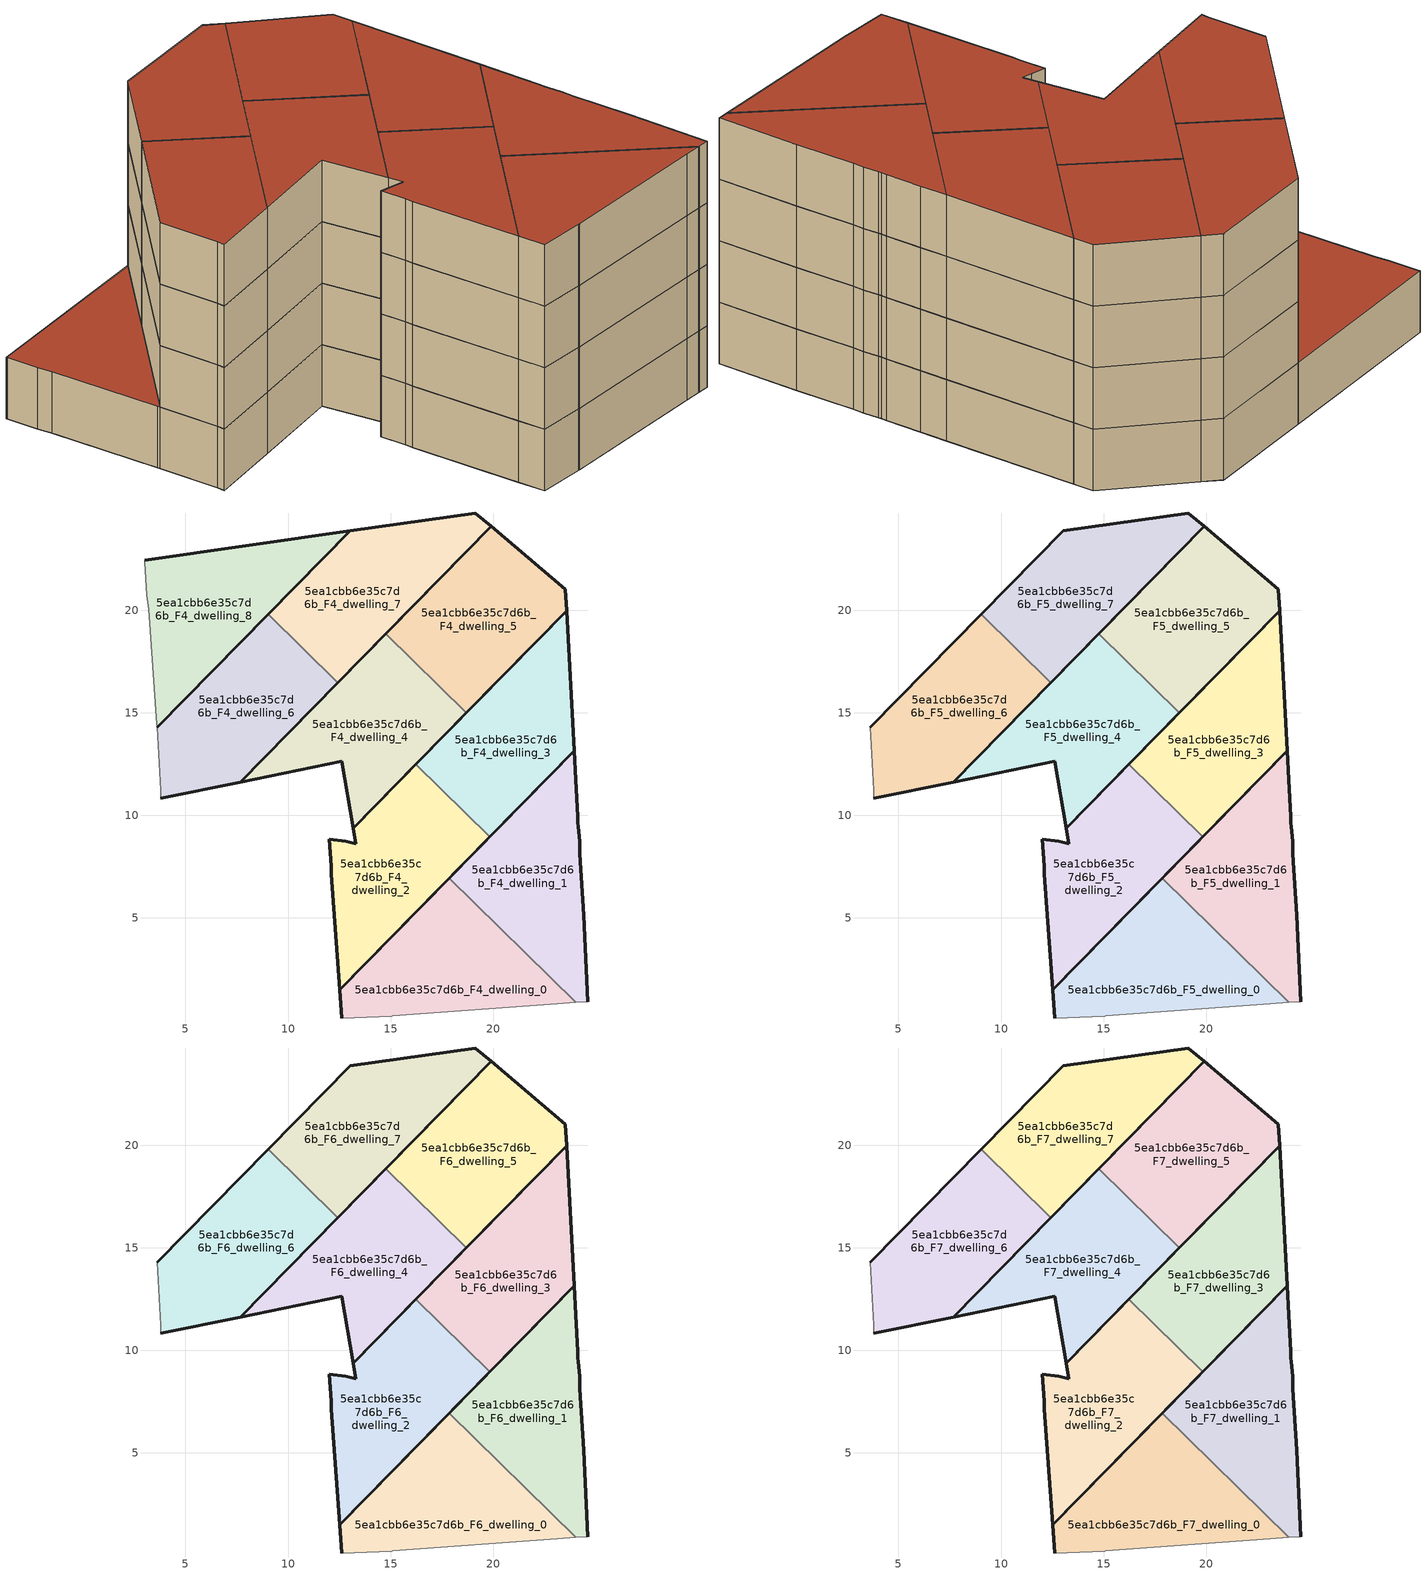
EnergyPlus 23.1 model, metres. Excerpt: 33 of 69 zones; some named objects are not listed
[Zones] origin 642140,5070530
5ea1cbb6e35c7d6b_F4_dwelling_0
 floor to 5ea1cbb6e35c7d6b_F3_dwelling_0 (EU_floor_Construction): 24.04,0.88 17.86,6.94 12.51,1.49 12.61,0.12 15.05,0.21 15.11,0.22 23.12,0.82 z12
 wall outside (EU_wall_Construction): 12.61,0.12 12.51,1.49 17.86,6.94 z12:15
 wall adiabatic (EU_wall_Construction): 24.04,0.88 23.12,0.82 15.11,0.22 15.05,0.21 12.61,0.12 z12:15
 wall to 5ea1cbb6e35c7d6b_F4_dwelling_1 (EU_wall_Construction): 17.86,6.94 24.04,0.88 z12:15
5ea1cbb6e35c7d6b_F4_dwelling_1
 floor to 5ea1cbb6e35c7d6b_F3_dwelling_1 (EU_floor_Construction): 24.62,0.92 24.42,5.12 24.22,8.12 24.22,8.72 24.14,9.47 24.12,9.62 24.12,9.92 24.02,11.72 23.94,13.14 17.86,6.94 24.04,0.88 z12
 wall outside (EU_wall_Construction): 17.86,6.94 23.94,13.14 24.02,11.72 24.12,9.92 24.12,9.62 24.14,9.47 24.22,8.72 24.22,8.12 24.42,5.12 24.62,0.92 z12:15
 wall adiabatic (EU_wall_Construction): 24.62,0.92 24.04,0.88 z12:15
5ea1cbb6e35c7d6b_F4_dwelling_2
 floor to 5ea1cbb6e35c7d6b_F3_dwelling_2 (EU_floor_Construction): 12.51,1.49 19.83,8.94 16.22,12.48 13.18,9.38 13.31,8.62 12.81,8.72 12.01,8.83 12.11,7.52 12.11,7.12 z12
 wall outside (EU_wall_Construction): 19.83,8.94 12.51,1.49 12.11,7.12 12.11,7.52 12.01,8.83 12.81,8.72 13.31,8.62 13.18,9.38 16.22,12.48 z12:15
 wall to 5ea1cbb6e35c7d6b_F4_dwelling_3 (EU_wall_Construction): 16.22,12.48 19.83,8.94 z12:15
5ea1cbb6e35c7d6b_F4_dwelling_3
 floor to 5ea1cbb6e35c7d6b_F3_dwelling_3 (EU_floor_Construction): 19.83,8.94 23.94,13.14 23.58,19.97 16.22,12.48 z12
 wall outside (EU_wall_Construction): 16.22,12.48 23.58,19.97 23.94,13.14 19.83,8.94 z12:15
5ea1cbb6e35c7d6b_F4_dwelling_4
 floor to 5ea1cbb6e35c7d6b_F3_dwelling_4 (EU_floor_Construction): 13.18,9.38 18.69,14.99 14.77,18.85 7.67,11.62 12.61,12.63 z12
 wall outside (EU_wall_Construction): 18.69,14.99 13.18,9.38 12.61,12.63 7.67,11.62 14.77,18.85 z12:15
 wall to 5ea1cbb6e35c7d6b_F4_dwelling_5 (EU_wall_Construction): 14.77,18.85 18.69,14.99 z12:15
5ea1cbb6e35c7d6b_F4_dwelling_5
 floor to 5ea1cbb6e35c7d6b_F3_dwelling_5 (EU_floor_Construction): 18.69,14.99 23.58,19.97 23.52,21.03 19.9,24.08 14.77,18.85 z12
 wall outside (EU_wall_Construction): 14.77,18.85 19.9,24.08 23.52,21.03 23.58,19.97 18.69,14.99 z12:15
5ea1cbb6e35c7d6b_F4_dwelling_6
 floor to 5ea1cbb6e35c7d6b_F3_dwelling_6 (EU_floor_Construction): 7.67,11.62 12.43,16.47 9.03,19.8 3.61,14.28 3.81,11.23 3.81,10.83 z12
 wall outside (EU_wall_Construction): 3.61,14.28 9.03,19.8 / 12.43,16.47 7.67,11.62 3.81,10.83 z12:15
 wall to 5ea1cbb6e35c7d6b_F4_dwelling_7 (EU_wall_Construction): 9.03,19.8 12.43,16.47 z12:15
 wall adiabatic (EU_wall_Construction): 3.81,10.83 3.81,11.23 3.61,14.28 z12:15
5ea1cbb6e35c7d6b_F4_dwelling_7
 floor to 5ea1cbb6e35c7d6b_F3_dwelling_7 (EU_floor_Construction): 12.43,16.47 19.9,24.08 19.12,24.74 13.03,23.87 9.03,19.8 z12
 wall outside (EU_wall_Construction): 9.03,19.8 13.03,23.87 19.12,24.74 19.9,24.08 12.43,16.47 z12:15
5ea1cbb6e35c7d6b_F4_dwelling_8
 floor to 5ea1cbb6e35c7d6b_F3_dwelling_8 (EU_floor_Construction): 3.61,14.28 13.03,23.87 3.01,22.44 3.01,22.34 3.11,20.74 3.21,20.04 3.61,14.43 z12
 wall outside (EU_wall_Construction): 3.01,22.44 13.03,23.87 3.61,14.28 z12:15
 wall adiabatic (EU_wall_Construction): 3.61,14.28 3.61,14.43 3.21,20.04 3.11,20.74 3.01,22.34 3.01,22.44 z12:15
 roof outside (EU_roof_Construction): 13.03,23.87 3.61,14.28 3.61,14.43 3.21,20.04 3.11,20.74 3.01,22.34 3.01,22.44 z15
5ea1cbb6e35c7d6b_F5_dwelling_0
 floor to 5ea1cbb6e35c7d6b_F4_dwelling_0 (EU_floor_Construction): 24.04,0.88 17.86,6.94 12.51,1.49 12.61,0.12 15.05,0.21 15.11,0.22 23.12,0.82 z15
 wall outside (EU_wall_Construction): 12.61,0.12 12.51,1.49 17.86,6.94 z15:18
 wall adiabatic (EU_wall_Construction): 24.04,0.88 23.12,0.82 15.11,0.22 15.05,0.21 12.61,0.12 z15:18
 wall to 5ea1cbb6e35c7d6b_F5_dwelling_1 (EU_wall_Construction): 17.86,6.94 24.04,0.88 z15:18
5ea1cbb6e35c7d6b_F5_dwelling_1
 floor to 5ea1cbb6e35c7d6b_F4_dwelling_1 (EU_floor_Construction): 24.62,0.92 24.42,5.12 24.22,8.12 24.22,8.72 24.14,9.47 24.12,9.62 24.12,9.92 24.02,11.72 23.94,13.14 17.86,6.94 24.04,0.88 z15
 wall outside (EU_wall_Construction): 17.86,6.94 23.94,13.14 24.02,11.72 24.12,9.92 24.12,9.62 24.14,9.47 24.22,8.72 24.22,8.12 24.42,5.12 24.62,0.92 z15:18
 wall adiabatic (EU_wall_Construction): 24.62,0.92 24.04,0.88 z15:18
5ea1cbb6e35c7d6b_F5_dwelling_2
 floor to 5ea1cbb6e35c7d6b_F4_dwelling_2 (EU_floor_Construction): 12.51,1.49 19.83,8.94 16.22,12.48 13.18,9.38 13.31,8.62 12.81,8.72 12.01,8.83 12.11,7.52 12.11,7.12 z15
 wall outside (EU_wall_Construction): 19.83,8.94 12.51,1.49 12.11,7.12 12.11,7.52 12.01,8.83 12.81,8.72 13.31,8.62 13.18,9.38 16.22,12.48 z15:18
 wall to 5ea1cbb6e35c7d6b_F5_dwelling_3 (EU_wall_Construction): 16.22,12.48 19.83,8.94 z15:18
5ea1cbb6e35c7d6b_F5_dwelling_3
 floor to 5ea1cbb6e35c7d6b_F4_dwelling_3 (EU_floor_Construction): 19.83,8.94 23.94,13.14 23.58,19.97 16.22,12.48 z15
 wall outside (EU_wall_Construction): 16.22,12.48 23.58,19.97 23.94,13.14 19.83,8.94 z15:18
5ea1cbb6e35c7d6b_F5_dwelling_4
 floor to 5ea1cbb6e35c7d6b_F4_dwelling_4 (EU_floor_Construction): 13.18,9.38 18.69,14.99 14.77,18.85 7.67,11.62 12.61,12.63 z15
 wall outside (EU_wall_Construction): 18.69,14.99 13.18,9.38 12.61,12.63 7.67,11.62 14.77,18.85 z15:18
 wall to 5ea1cbb6e35c7d6b_F5_dwelling_5 (EU_wall_Construction): 14.77,18.85 18.69,14.99 z15:18
5ea1cbb6e35c7d6b_F5_dwelling_5
 floor to 5ea1cbb6e35c7d6b_F4_dwelling_5 (EU_floor_Construction): 18.69,14.99 23.58,19.97 23.52,21.03 19.9,24.08 14.77,18.85 z15
 wall outside (EU_wall_Construction): 14.77,18.85 19.9,24.08 23.52,21.03 23.58,19.97 18.69,14.99 z15:18
5ea1cbb6e35c7d6b_F5_dwelling_6
 floor to 5ea1cbb6e35c7d6b_F4_dwelling_6 (EU_floor_Construction): 7.67,11.62 12.43,16.47 9.03,19.8 3.61,14.28 3.81,11.23 3.81,10.83 z15
 wall outside (EU_wall_Construction): 3.61,14.28 9.03,19.8 / 12.43,16.47 7.67,11.62 3.81,10.83 z15:18
 wall to 5ea1cbb6e35c7d6b_F5_dwelling_7 (EU_wall_Construction): 9.03,19.8 12.43,16.47 z15:18
 wall adiabatic (EU_wall_Construction): 3.81,10.83 3.81,11.23 3.61,14.28 z15:18
5ea1cbb6e35c7d6b_F5_dwelling_7
 floor to 5ea1cbb6e35c7d6b_F4_dwelling_7 (EU_floor_Construction): 12.43,16.47 19.9,24.08 19.12,24.74 13.03,23.87 9.03,19.8 z15
 wall outside (EU_wall_Construction): 9.03,19.8 13.03,23.87 19.12,24.74 19.9,24.08 12.43,16.47 z15:18
5ea1cbb6e35c7d6b_F6_dwelling_0
 floor to 5ea1cbb6e35c7d6b_F5_dwelling_0 (EU_floor_Construction): 24.04,0.88 17.86,6.94 12.51,1.49 12.61,0.12 15.05,0.21 15.11,0.22 23.12,0.82 z18
 wall outside (EU_wall_Construction): 12.61,0.12 12.51,1.49 17.86,6.94 z18:21
 wall adiabatic (EU_wall_Construction): 24.04,0.88 23.12,0.82 15.11,0.22 15.05,0.21 12.61,0.12 z18:21
 wall to 5ea1cbb6e35c7d6b_F6_dwelling_1 (EU_wall_Construction): 17.86,6.94 24.04,0.88 z18:21
5ea1cbb6e35c7d6b_F6_dwelling_1
 floor to 5ea1cbb6e35c7d6b_F5_dwelling_1 (EU_floor_Construction): 24.62,0.92 24.42,5.12 24.22,8.12 24.22,8.72 24.14,9.47 24.12,9.62 24.12,9.92 24.02,11.72 23.94,13.14 17.86,6.94 24.04,0.88 z18
 wall outside (EU_wall_Construction): 17.86,6.94 23.94,13.14 24.02,11.72 24.12,9.92 24.12,9.62 24.14,9.47 24.22,8.72 24.22,8.12 24.42,5.12 24.62,0.92 z18:21
 wall adiabatic (EU_wall_Construction): 24.62,0.92 24.04,0.88 z18:21
5ea1cbb6e35c7d6b_F6_dwelling_2
 floor to 5ea1cbb6e35c7d6b_F5_dwelling_2 (EU_floor_Construction): 12.51,1.49 19.83,8.94 16.22,12.48 13.18,9.38 13.31,8.62 12.81,8.72 12.01,8.83 12.11,7.52 12.11,7.12 z18
 wall outside (EU_wall_Construction): 19.83,8.94 12.51,1.49 12.11,7.12 12.11,7.52 12.01,8.83 12.81,8.72 13.31,8.62 13.18,9.38 16.22,12.48 z18:21
 wall to 5ea1cbb6e35c7d6b_F6_dwelling_3 (EU_wall_Construction): 16.22,12.48 19.83,8.94 z18:21
5ea1cbb6e35c7d6b_F6_dwelling_3
 floor to 5ea1cbb6e35c7d6b_F5_dwelling_3 (EU_floor_Construction): 19.83,8.94 23.94,13.14 23.58,19.97 16.22,12.48 z18
 wall outside (EU_wall_Construction): 16.22,12.48 23.58,19.97 23.94,13.14 19.83,8.94 z18:21
5ea1cbb6e35c7d6b_F6_dwelling_4
 floor to 5ea1cbb6e35c7d6b_F5_dwelling_4 (EU_floor_Construction): 13.18,9.38 18.69,14.99 14.77,18.85 7.67,11.62 12.61,12.63 z18
 wall outside (EU_wall_Construction): 18.69,14.99 13.18,9.38 12.61,12.63 7.67,11.62 14.77,18.85 z18:21
 wall to 5ea1cbb6e35c7d6b_F6_dwelling_5 (EU_wall_Construction): 14.77,18.85 18.69,14.99 z18:21
5ea1cbb6e35c7d6b_F6_dwelling_5
 floor to 5ea1cbb6e35c7d6b_F5_dwelling_5 (EU_floor_Construction): 18.69,14.99 23.58,19.97 23.52,21.03 19.9,24.08 14.77,18.85 z18
 wall outside (EU_wall_Construction): 14.77,18.85 19.9,24.08 23.52,21.03 23.58,19.97 18.69,14.99 z18:21
5ea1cbb6e35c7d6b_F6_dwelling_6
 floor to 5ea1cbb6e35c7d6b_F5_dwelling_6 (EU_floor_Construction): 7.67,11.62 12.43,16.47 9.03,19.8 3.61,14.28 3.81,11.23 3.81,10.83 z18
 wall outside (EU_wall_Construction): 3.61,14.28 9.03,19.8 / 12.43,16.47 7.67,11.62 3.81,10.83 z18:21
 wall to 5ea1cbb6e35c7d6b_F6_dwelling_7 (EU_wall_Construction): 9.03,19.8 12.43,16.47 z18:21
 wall adiabatic (EU_wall_Construction): 3.81,10.83 3.81,11.23 3.61,14.28 z18:21
5ea1cbb6e35c7d6b_F6_dwelling_7
 floor to 5ea1cbb6e35c7d6b_F5_dwelling_7 (EU_floor_Construction): 12.43,16.47 19.9,24.08 19.12,24.74 13.03,23.87 9.03,19.8 z18
 wall outside (EU_wall_Construction): 9.03,19.8 13.03,23.87 19.12,24.74 19.9,24.08 12.43,16.47 z18:21
5ea1cbb6e35c7d6b_F7_dwelling_0
 floor to 5ea1cbb6e35c7d6b_F6_dwelling_0 (EU_floor_Construction): 24.04,0.88 17.86,6.94 12.51,1.49 12.61,0.12 15.05,0.21 15.11,0.22 23.12,0.82 z21
 wall outside (EU_wall_Construction): 12.61,0.12 12.51,1.49 17.86,6.94 z21:24
 wall adiabatic (EU_wall_Construction): 24.04,0.88 23.12,0.82 15.11,0.22 15.05,0.21 12.61,0.12 z21:24
 wall to 5ea1cbb6e35c7d6b_F7_dwelling_1 (EU_wall_Construction): 17.86,6.94 24.04,0.88 z21:24
 roof outside (EU_roof_Construction): 24.04,0.88 23.12,0.82 15.11,0.22 15.05,0.21 12.61,0.12 12.51,1.49 17.86,6.94 z24
5ea1cbb6e35c7d6b_F7_dwelling_1
 floor to 5ea1cbb6e35c7d6b_F6_dwelling_1 (EU_floor_Construction): 24.62,0.92 24.42,5.12 24.22,8.12 24.22,8.72 24.14,9.47 24.12,9.62 24.12,9.92 24.02,11.72 23.94,13.14 17.86,6.94 24.04,0.88 z21
 wall outside (EU_wall_Construction): 17.86,6.94 23.94,13.14 24.02,11.72 24.12,9.92 24.12,9.62 24.14,9.47 24.22,8.72 24.22,8.12 24.42,5.12 24.62,0.92 z21:24
 wall adiabatic (EU_wall_Construction): 24.62,0.92 24.04,0.88 z21:24
 roof outside (EU_roof_Construction): 23.94,13.14 24.02,11.72 24.12,9.92 24.12,9.62 24.14,9.47 24.22,8.72 24.22,8.12 24.42,5.12 24.62,0.92 24.04,0.88 17.86,6.94 z24
5ea1cbb6e35c7d6b_F7_dwelling_2
 floor to 5ea1cbb6e35c7d6b_F6_dwelling_2 (EU_floor_Construction): 12.51,1.49 19.83,8.94 16.22,12.48 13.18,9.38 13.31,8.62 12.81,8.72 12.01,8.83 12.11,7.52 12.11,7.12 z21
 wall outside (EU_wall_Construction): 19.83,8.94 12.51,1.49 12.11,7.12 12.11,7.52 12.01,8.83 12.81,8.72 13.31,8.62 13.18,9.38 16.22,12.48 z21:24
 wall to 5ea1cbb6e35c7d6b_F7_dwelling_3 (EU_wall_Construction): 16.22,12.48 19.83,8.94 z21:24
 roof outside (EU_roof_Construction): 19.83,8.94 12.51,1.49 12.11,7.12 12.11,7.52 12.01,8.83 12.81,8.72 13.31,8.62 13.18,9.38 16.22,12.48 z24
5ea1cbb6e35c7d6b_F7_dwelling_3
 floor to 5ea1cbb6e35c7d6b_F6_dwelling_3 (EU_floor_Construction): 19.83,8.94 23.94,13.14 23.58,19.97 16.22,12.48 z21
 wall outside (EU_wall_Construction): 16.22,12.48 23.58,19.97 23.94,13.14 19.83,8.94 z21:24
 roof outside (EU_roof_Construction): 23.58,19.97 23.94,13.14 19.83,8.94 16.22,12.48 z24
5ea1cbb6e35c7d6b_F7_dwelling_4
 floor to 5ea1cbb6e35c7d6b_F6_dwelling_4 (EU_floor_Construction): 13.18,9.38 18.69,14.99 14.77,18.85 7.67,11.62 12.61,12.63 z21
 wall outside (EU_wall_Construction): 18.69,14.99 13.18,9.38 12.61,12.63 7.67,11.62 14.77,18.85 z21:24
 wall to 5ea1cbb6e35c7d6b_F7_dwelling_5 (EU_wall_Construction): 14.77,18.85 18.69,14.99 z21:24
 roof outside (EU_roof_Construction): 18.69,14.99 13.18,9.38 12.61,12.63 7.67,11.62 14.77,18.85 z24
5ea1cbb6e35c7d6b_F7_dwelling_5
 floor to 5ea1cbb6e35c7d6b_F6_dwelling_5 (EU_floor_Construction): 18.69,14.99 23.58,19.97 23.52,21.03 19.9,24.08 14.77,18.85 z21
 wall outside (EU_wall_Construction): 14.77,18.85 19.9,24.08 23.52,21.03 23.58,19.97 18.69,14.99 z21:24
 roof outside (EU_roof_Construction): 23.52,21.03 23.58,19.97 18.69,14.99 14.77,18.85 19.9,24.08 z24
5ea1cbb6e35c7d6b_F7_dwelling_6
 floor to 5ea1cbb6e35c7d6b_F6_dwelling_6 (EU_floor_Construction): 7.67,11.62 12.43,16.47 9.03,19.8 3.61,14.28 3.81,11.23 3.81,10.83 z21
 wall outside (EU_wall_Construction): 3.61,14.28 9.03,19.8 / 12.43,16.47 7.67,11.62 3.81,10.83 z21:24
 wall to 5ea1cbb6e35c7d6b_F7_dwelling_7 (EU_wall_Construction): 9.03,19.8 12.43,16.47 z21:24
 wall adiabatic (EU_wall_Construction): 3.81,10.83 3.81,11.23 3.61,14.28 z21:24
 roof outside (EU_roof_Construction): 12.43,16.47 7.67,11.62 3.81,10.83 3.81,11.23 3.61,14.28 9.03,19.8 z24
5ea1cbb6e35c7d6b_F7_dwelling_7
 floor to 5ea1cbb6e35c7d6b_F6_dwelling_7 (EU_floor_Construction): 12.43,16.47 19.9,24.08 19.12,24.74 13.03,23.87 9.03,19.8 z21
 wall outside (EU_wall_Construction): 9.03,19.8 13.03,23.87 19.12,24.74 19.9,24.08 12.43,16.47 z21:24
 roof outside (EU_roof_Construction): 19.9,24.08 12.43,16.47 9.03,19.8 13.03,23.87 19.12,24.74 z24
[Building]
EU S2 Campaign: North Axis=0; Terrain=City; Solar Distribution=FullExterior
[Site:Location]
Lyon-Bron: Latitude=45.75; Longitude=5; Time Zone=1; Elevation=198
[SizingPeriod:WeatherFileDays]
AnnualSizingPeriod: Begin Month=1; Begin Day of Month=1; End Month=12; End Day of Month=31; Day of Week for Start Day=Monday; Use Weather File Daylight Saving Period=No; Use Weather File Rain and Snow Indicators=No
[MATERIAL]
EU_InternalMass_Material: Roughness=MediumRough; Thickness=0.1; Conductivity=1; Density=1800; Specific Heat=900; Thermal Absorptance=0.9; Solar Absorptance=0.7; Visible Absorptance=0.7
[MATERIAL:NOMASS] Roughness=MediumRough; Thermal Absorptance=0.9; Solar Absorptance=0.7; Visible Absorptance=0.7
Name | Thermal Resistance
EU_wall_NoMass | 1.97775
EU_roof_NoMass | 1.81626
EU_floor_NoMass | 1.84812
[CONSTRUCTION]
EU_wall_Construction: EU_wall_NoMass
EU_roof_Construction: EU_roof_NoMass
EU_floor_Construction: EU_floor_NoMass
EU_InternalMass_Construction: EU_InternalMass_Material
[ZONE] Type=1; Multiplier=1; Ceiling Height=autocalculate; Floor Area=autocalculate; Part of Total Floor Area=Yes
Name | Volume
5ea1cbb6e35c7d6b_F4_dwelling_0; 5ea1cbb6e35c7d6b_F5_dwelling_0; 5ea1cbb6e35c7d6b_F6_dwelling_0; 5ea1cbb6e35c7d6b_F7_dwelling_0 | 123.814
5ea1cbb6e35c7d6b_F4_dwelling_1; 5ea1cbb6e35c7d6b_F5_dwelling_1; 5ea1cbb6e35c7d6b_F6_dwelling_1; 5ea1cbb6e35c7d6b_F7_dwelling_1 | 123.795
5ea1cbb6e35c7d6b_F4_dwelling_2; 5ea1cbb6e35c7d6b_F5_dwelling_2; 5ea1cbb6e35c7d6b_F6_dwelling_2; 5ea1cbb6e35c7d6b_F7_dwelling_2 | 124.006
5ea1cbb6e35c7d6b_F4_dwelling_3; 5ea1cbb6e35c7d6b_F5_dwelling_3; 5ea1cbb6e35c7d6b_F6_dwelling_3; 5ea1cbb6e35c7d6b_F7_dwelling_3 | 124.03
5ea1cbb6e35c7d6b_F4_dwelling_4; 5ea1cbb6e35c7d6b_F5_dwelling_4; 5ea1cbb6e35c7d6b_F6_dwelling_4; 5ea1cbb6e35c7d6b_F7_dwelling_4 | 123.536
5ea1cbb6e35c7d6b_F4_dwelling_5; 5ea1cbb6e35c7d6b_F5_dwelling_5; 5ea1cbb6e35c7d6b_F6_dwelling_5; 5ea1cbb6e35c7d6b_F7_dwelling_5 | 123.541
5ea1cbb6e35c7d6b_F4_dwelling_6; 5ea1cbb6e35c7d6b_F5_dwelling_6; 5ea1cbb6e35c7d6b_F6_dwelling_6; 5ea1cbb6e35c7d6b_F7_dwelling_6 | 123.82
5ea1cbb6e35c7d6b_F4_dwelling_7; 5ea1cbb6e35c7d6b_F5_dwelling_7; 5ea1cbb6e35c7d6b_F6_dwelling_7; 5ea1cbb6e35c7d6b_F7_dwelling_7 | 123.806
5ea1cbb6e35c7d6b_F4_dwelling_8 | 123.773
[INTERNALMASS] Construction=EU_InternalMass_Construction
Name | Zone or ZoneList | Surface Area
5ea1cbb6e35c7d6b_F4_dwelling_0_EU_InternalMass | 5ea1cbb6e35c7d6b_F4_dwelling_0 | 41.271
5ea1cbb6e35c7d6b_F4_dwelling_1_EU_InternalMass | 5ea1cbb6e35c7d6b_F4_dwelling_1 | 41.2654
5ea1cbb6e35c7d6b_F4_dwelling_2_EU_InternalMass | 5ea1cbb6e35c7d6b_F4_dwelling_2 | 41.3361
5ea1cbb6e35c7d6b_F4_dwelling_3_EU_InternalMass | 5ea1cbb6e35c7d6b_F4_dwelling_3 | 41.3444
5ea1cbb6e35c7d6b_F4_dwelling_4_EU_InternalMass | 5ea1cbb6e35c7d6b_F4_dwelling_4 | 41.18
5ea1cbb6e35c7d6b_F4_dwelling_5_EU_InternalMass | 5ea1cbb6e35c7d6b_F4_dwelling_5 | 41.1806
5ea1cbb6e35c7d6b_F4_dwelling_6_EU_InternalMass | 5ea1cbb6e35c7d6b_F4_dwelling_6 | 41.2734
5ea1cbb6e35c7d6b_F4_dwelling_7_EU_InternalMass | 5ea1cbb6e35c7d6b_F4_dwelling_7 | 41.2701
5ea1cbb6e35c7d6b_F4_dwelling_8_EU_InternalMass | 5ea1cbb6e35c7d6b_F4_dwelling_8 | 41.2574
5ea1cbb6e35c7d6b_F5_dwelling_0_EU_InternalMass | 5ea1cbb6e35c7d6b_F5_dwelling_0 | 46.4199
5ea1cbb6e35c7d6b_F5_dwelling_1_EU_InternalMass | 5ea1cbb6e35c7d6b_F5_dwelling_1 | 46.4257
5ea1cbb6e35c7d6b_F5_dwelling_2_EU_InternalMass | 5ea1cbb6e35c7d6b_F5_dwelling_2 | 46.4238
5ea1cbb6e35c7d6b_F5_dwelling_3_EU_InternalMass | 5ea1cbb6e35c7d6b_F5_dwelling_3 | 46.4246
5ea1cbb6e35c7d6b_F5_dwelling_4_EU_InternalMass | 5ea1cbb6e35c7d6b_F5_dwelling_4 | 46.4264
5ea1cbb6e35c7d6b_F5_dwelling_5_EU_InternalMass | 5ea1cbb6e35c7d6b_F5_dwelling_5 | 46.4212
5ea1cbb6e35c7d6b_F5_dwelling_6_EU_InternalMass | 5ea1cbb6e35c7d6b_F5_dwelling_6 | 46.4218
5ea1cbb6e35c7d6b_F5_dwelling_7_EU_InternalMass | 5ea1cbb6e35c7d6b_F5_dwelling_7 | 46.4229
5ea1cbb6e35c7d6b_F6_dwelling_0_EU_InternalMass | 5ea1cbb6e35c7d6b_F6_dwelling_0 | 46.4199
5ea1cbb6e35c7d6b_F6_dwelling_1_EU_InternalMass | 5ea1cbb6e35c7d6b_F6_dwelling_1 | 46.4257
5ea1cbb6e35c7d6b_F6_dwelling_2_EU_InternalMass | 5ea1cbb6e35c7d6b_F6_dwelling_2 | 46.4238
5ea1cbb6e35c7d6b_F6_dwelling_3_EU_InternalMass | 5ea1cbb6e35c7d6b_F6_dwelling_3 | 46.4246
5ea1cbb6e35c7d6b_F6_dwelling_4_EU_InternalMass | 5ea1cbb6e35c7d6b_F6_dwelling_4 | 46.4264
5ea1cbb6e35c7d6b_F6_dwelling_5_EU_InternalMass | 5ea1cbb6e35c7d6b_F6_dwelling_5 | 46.4212
5ea1cbb6e35c7d6b_F6_dwelling_6_EU_InternalMass | 5ea1cbb6e35c7d6b_F6_dwelling_6 | 46.4218
5ea1cbb6e35c7d6b_F6_dwelling_7_EU_InternalMass | 5ea1cbb6e35c7d6b_F6_dwelling_7 | 46.4229
5ea1cbb6e35c7d6b_F7_dwelling_0_EU_InternalMass | 5ea1cbb6e35c7d6b_F7_dwelling_0 | 46.4199
5ea1cbb6e35c7d6b_F7_dwelling_1_EU_InternalMass | 5ea1cbb6e35c7d6b_F7_dwelling_1 | 46.4257
5ea1cbb6e35c7d6b_F7_dwelling_2_EU_InternalMass | 5ea1cbb6e35c7d6b_F7_dwelling_2 | 46.4238
5ea1cbb6e35c7d6b_F7_dwelling_3_EU_InternalMass | 5ea1cbb6e35c7d6b_F7_dwelling_3 | 46.4246
5ea1cbb6e35c7d6b_F7_dwelling_4_EU_InternalMass | 5ea1cbb6e35c7d6b_F7_dwelling_4 | 46.4264
5ea1cbb6e35c7d6b_F7_dwelling_5_EU_InternalMass | 5ea1cbb6e35c7d6b_F7_dwelling_5 | 46.4212
5ea1cbb6e35c7d6b_F7_dwelling_6_EU_InternalMass | 5ea1cbb6e35c7d6b_F7_dwelling_6 | 46.4218
5ea1cbb6e35c7d6b_F7_dwelling_7_EU_InternalMass | 5ea1cbb6e35c7d6b_F7_dwelling_7 | 46.4229
[OTHEREQUIPMENT] Fuel Type=Electricity; Design Level Calculation Method=Watts/Area; Power per Zone Floor Area=1; Fraction Latent=0; Fraction Radiant=0; Fraction Lost=0; Carbon Dioxide Generation Rate=0; EndUse Subcategory=EU_Step8_InternalGains
Name | Zone or ZoneList or Space or SpaceList | Schedule
EU_Step8_InternalGain_5ea1cbb6e35c7d6b_F4_dwelling_0_f000 | 5ea1cbb6e35c7d6b_F4_dwelling_0 | EU_Step8_GainSchedule_5ea1cbb6e35c7d6b_F4_dwelling_0_f000
EU_Step8_InternalGain_5ea1cbb6e35c7d6b_F4_dwelling_1_f000 | 5ea1cbb6e35c7d6b_F4_dwelling_1 | EU_Step8_GainSchedule_5ea1cbb6e35c7d6b_F4_dwelling_1_f000
EU_Step8_InternalGain_5ea1cbb6e35c7d6b_F4_dwelling_2_f000 | 5ea1cbb6e35c7d6b_F4_dwelling_2 | EU_Step8_GainSchedule_5ea1cbb6e35c7d6b_F4_dwelling_2_f000
EU_Step8_InternalGain_5ea1cbb6e35c7d6b_F4_dwelling_3_f000 | 5ea1cbb6e35c7d6b_F4_dwelling_3 | EU_Step8_GainSchedule_5ea1cbb6e35c7d6b_F4_dwelling_3_f000
EU_Step8_InternalGain_5ea1cbb6e35c7d6b_F4_dwelling_4_f000 | 5ea1cbb6e35c7d6b_F4_dwelling_4 | EU_Step8_GainSchedule_5ea1cbb6e35c7d6b_F4_dwelling_4_f000
EU_Step8_InternalGain_5ea1cbb6e35c7d6b_F4_dwelling_5_f000 | 5ea1cbb6e35c7d6b_F4_dwelling_5 | EU_Step8_GainSchedule_5ea1cbb6e35c7d6b_F4_dwelling_5_f000
EU_Step8_InternalGain_5ea1cbb6e35c7d6b_F4_dwelling_6_f000 | 5ea1cbb6e35c7d6b_F4_dwelling_6 | EU_Step8_GainSchedule_5ea1cbb6e35c7d6b_F4_dwelling_6_f000
EU_Step8_InternalGain_5ea1cbb6e35c7d6b_F4_dwelling_7_f000 | 5ea1cbb6e35c7d6b_F4_dwelling_7 | EU_Step8_GainSchedule_5ea1cbb6e35c7d6b_F4_dwelling_7_f000
EU_Step8_InternalGain_5ea1cbb6e35c7d6b_F4_dwelling_8_f000 | 5ea1cbb6e35c7d6b_F4_dwelling_8 | EU_Step8_GainSchedule_5ea1cbb6e35c7d6b_F4_dwelling_8_f000
EU_Step8_InternalGain_5ea1cbb6e35c7d6b_F5_dwelling_0_f000 | 5ea1cbb6e35c7d6b_F5_dwelling_0 | EU_Step8_GainSchedule_5ea1cbb6e35c7d6b_F5_dwelling_0_f000
EU_Step8_InternalGain_5ea1cbb6e35c7d6b_F5_dwelling_1_f000 | 5ea1cbb6e35c7d6b_F5_dwelling_1 | EU_Step8_GainSchedule_5ea1cbb6e35c7d6b_F5_dwelling_1_f000
EU_Step8_InternalGain_5ea1cbb6e35c7d6b_F5_dwelling_2_f000 | 5ea1cbb6e35c7d6b_F5_dwelling_2 | EU_Step8_GainSchedule_5ea1cbb6e35c7d6b_F5_dwelling_2_f000
EU_Step8_InternalGain_5ea1cbb6e35c7d6b_F5_dwelling_3_f000 | 5ea1cbb6e35c7d6b_F5_dwelling_3 | EU_Step8_GainSchedule_5ea1cbb6e35c7d6b_F5_dwelling_3_f000
EU_Step8_InternalGain_5ea1cbb6e35c7d6b_F5_dwelling_4_f000 | 5ea1cbb6e35c7d6b_F5_dwelling_4 | EU_Step8_GainSchedule_5ea1cbb6e35c7d6b_F5_dwelling_4_f000
EU_Step8_InternalGain_5ea1cbb6e35c7d6b_F5_dwelling_5_f000 | 5ea1cbb6e35c7d6b_F5_dwelling_5 | EU_Step8_GainSchedule_5ea1cbb6e35c7d6b_F5_dwelling_5_f000
EU_Step8_InternalGain_5ea1cbb6e35c7d6b_F5_dwelling_6_f000 | 5ea1cbb6e35c7d6b_F5_dwelling_6 | EU_Step8_GainSchedule_5ea1cbb6e35c7d6b_F5_dwelling_6_f000
EU_Step8_InternalGain_5ea1cbb6e35c7d6b_F5_dwelling_7_f000 | 5ea1cbb6e35c7d6b_F5_dwelling_7 | EU_Step8_GainSchedule_5ea1cbb6e35c7d6b_F5_dwelling_7_f000
EU_Step8_InternalGain_5ea1cbb6e35c7d6b_F6_dwelling_0_f000 | 5ea1cbb6e35c7d6b_F6_dwelling_0 | EU_Step8_GainSchedule_5ea1cbb6e35c7d6b_F6_dwelling_0_f000
EU_Step8_InternalGain_5ea1cbb6e35c7d6b_F6_dwelling_1_f000 | 5ea1cbb6e35c7d6b_F6_dwelling_1 | EU_Step8_GainSchedule_5ea1cbb6e35c7d6b_F6_dwelling_1_f000
EU_Step8_InternalGain_5ea1cbb6e35c7d6b_F6_dwelling_2_f000 | 5ea1cbb6e35c7d6b_F6_dwelling_2 | EU_Step8_GainSchedule_5ea1cbb6e35c7d6b_F6_dwelling_2_f000
EU_Step8_InternalGain_5ea1cbb6e35c7d6b_F6_dwelling_3_f000 | 5ea1cbb6e35c7d6b_F6_dwelling_3 | EU_Step8_GainSchedule_5ea1cbb6e35c7d6b_F6_dwelling_3_f000
EU_Step8_InternalGain_5ea1cbb6e35c7d6b_F6_dwelling_4_f000 | 5ea1cbb6e35c7d6b_F6_dwelling_4 | EU_Step8_GainSchedule_5ea1cbb6e35c7d6b_F6_dwelling_4_f000
EU_Step8_InternalGain_5ea1cbb6e35c7d6b_F6_dwelling_5_f000 | 5ea1cbb6e35c7d6b_F6_dwelling_5 | EU_Step8_GainSchedule_5ea1cbb6e35c7d6b_F6_dwelling_5_f000
EU_Step8_InternalGain_5ea1cbb6e35c7d6b_F6_dwelling_6_f000 | 5ea1cbb6e35c7d6b_F6_dwelling_6 | EU_Step8_GainSchedule_5ea1cbb6e35c7d6b_F6_dwelling_6_f000
EU_Step8_InternalGain_5ea1cbb6e35c7d6b_F6_dwelling_7_f000 | 5ea1cbb6e35c7d6b_F6_dwelling_7 | EU_Step8_GainSchedule_5ea1cbb6e35c7d6b_F6_dwelling_7_f000
EU_Step8_InternalGain_5ea1cbb6e35c7d6b_F7_dwelling_0_f000 | 5ea1cbb6e35c7d6b_F7_dwelling_0 | EU_Step8_GainSchedule_5ea1cbb6e35c7d6b_F7_dwelling_0_f000
EU_Step8_InternalGain_5ea1cbb6e35c7d6b_F7_dwelling_1_f000 | 5ea1cbb6e35c7d6b_F7_dwelling_1 | EU_Step8_GainSchedule_5ea1cbb6e35c7d6b_F7_dwelling_1_f000
EU_Step8_InternalGain_5ea1cbb6e35c7d6b_F7_dwelling_2_f000 | 5ea1cbb6e35c7d6b_F7_dwelling_2 | EU_Step8_GainSchedule_5ea1cbb6e35c7d6b_F7_dwelling_2_f000
EU_Step8_InternalGain_5ea1cbb6e35c7d6b_F7_dwelling_3_f000 | 5ea1cbb6e35c7d6b_F7_dwelling_3 | EU_Step8_GainSchedule_5ea1cbb6e35c7d6b_F7_dwelling_3_f000
EU_Step8_InternalGain_5ea1cbb6e35c7d6b_F7_dwelling_4_f000 | 5ea1cbb6e35c7d6b_F7_dwelling_4 | EU_Step8_GainSchedule_5ea1cbb6e35c7d6b_F7_dwelling_4_f000
EU_Step8_InternalGain_5ea1cbb6e35c7d6b_F7_dwelling_5_f000 | 5ea1cbb6e35c7d6b_F7_dwelling_5 | EU_Step8_GainSchedule_5ea1cbb6e35c7d6b_F7_dwelling_5_f000
EU_Step8_InternalGain_5ea1cbb6e35c7d6b_F7_dwelling_6_f000 | 5ea1cbb6e35c7d6b_F7_dwelling_6 | EU_Step8_GainSchedule_5ea1cbb6e35c7d6b_F7_dwelling_6_f000
EU_Step8_InternalGain_5ea1cbb6e35c7d6b_F7_dwelling_7_f000 | 5ea1cbb6e35c7d6b_F7_dwelling_7 | EU_Step8_GainSchedule_5ea1cbb6e35c7d6b_F7_dwelling_7_f000
[ZONEVENTILATION:DESIGNFLOWRATE] Schedule=EU_AlwaysOn; Design Flow Rate Calculation Method=AirChanges/Hour; Air Changes per Hour=0.759424; Ventilation Type=Natural; Fan Pressure Rise=0; Fan Total Efficiency=1; Constant Term Coefficient=1; Temperature Term Coefficient=0; Velocity Term Coefficient=0; Velocity Squared Term Coefficient=0; Minimum Indoor Temperature=-100; Maximum Indoor Temperature=100; Delta Temperature=-100; Minimum Outdoor Temperature=-100; Maximum Outdoor Temperature=100; Maximum Wind Speed=40
Name | Zone or ZoneList or Space or SpaceList
EU_ConstantAir_5ea1cbb6e35c7d6b_F4_dwelling_0 | 5ea1cbb6e35c7d6b_F4_dwelling_0
EU_ConstantAir_5ea1cbb6e35c7d6b_F4_dwelling_1 | 5ea1cbb6e35c7d6b_F4_dwelling_1
EU_ConstantAir_5ea1cbb6e35c7d6b_F4_dwelling_2 | 5ea1cbb6e35c7d6b_F4_dwelling_2
EU_ConstantAir_5ea1cbb6e35c7d6b_F4_dwelling_3 | 5ea1cbb6e35c7d6b_F4_dwelling_3
EU_ConstantAir_5ea1cbb6e35c7d6b_F4_dwelling_4 | 5ea1cbb6e35c7d6b_F4_dwelling_4
EU_ConstantAir_5ea1cbb6e35c7d6b_F4_dwelling_5 | 5ea1cbb6e35c7d6b_F4_dwelling_5
EU_ConstantAir_5ea1cbb6e35c7d6b_F4_dwelling_6 | 5ea1cbb6e35c7d6b_F4_dwelling_6
EU_ConstantAir_5ea1cbb6e35c7d6b_F4_dwelling_7 | 5ea1cbb6e35c7d6b_F4_dwelling_7
EU_ConstantAir_5ea1cbb6e35c7d6b_F4_dwelling_8 | 5ea1cbb6e35c7d6b_F4_dwelling_8
EU_ConstantAir_5ea1cbb6e35c7d6b_F5_dwelling_0 | 5ea1cbb6e35c7d6b_F5_dwelling_0
EU_ConstantAir_5ea1cbb6e35c7d6b_F5_dwelling_1 | 5ea1cbb6e35c7d6b_F5_dwelling_1
EU_ConstantAir_5ea1cbb6e35c7d6b_F5_dwelling_2 | 5ea1cbb6e35c7d6b_F5_dwelling_2
EU_ConstantAir_5ea1cbb6e35c7d6b_F5_dwelling_3 | 5ea1cbb6e35c7d6b_F5_dwelling_3
EU_ConstantAir_5ea1cbb6e35c7d6b_F5_dwelling_4 | 5ea1cbb6e35c7d6b_F5_dwelling_4
EU_ConstantAir_5ea1cbb6e35c7d6b_F5_dwelling_5 | 5ea1cbb6e35c7d6b_F5_dwelling_5
EU_ConstantAir_5ea1cbb6e35c7d6b_F5_dwelling_6 | 5ea1cbb6e35c7d6b_F5_dwelling_6
EU_ConstantAir_5ea1cbb6e35c7d6b_F5_dwelling_7 | 5ea1cbb6e35c7d6b_F5_dwelling_7
EU_ConstantAir_5ea1cbb6e35c7d6b_F6_dwelling_0 | 5ea1cbb6e35c7d6b_F6_dwelling_0
EU_ConstantAir_5ea1cbb6e35c7d6b_F6_dwelling_1 | 5ea1cbb6e35c7d6b_F6_dwelling_1
EU_ConstantAir_5ea1cbb6e35c7d6b_F6_dwelling_2 | 5ea1cbb6e35c7d6b_F6_dwelling_2
EU_ConstantAir_5ea1cbb6e35c7d6b_F6_dwelling_3 | 5ea1cbb6e35c7d6b_F6_dwelling_3
EU_ConstantAir_5ea1cbb6e35c7d6b_F6_dwelling_4 | 5ea1cbb6e35c7d6b_F6_dwelling_4
EU_ConstantAir_5ea1cbb6e35c7d6b_F6_dwelling_5 | 5ea1cbb6e35c7d6b_F6_dwelling_5
EU_ConstantAir_5ea1cbb6e35c7d6b_F6_dwelling_6 | 5ea1cbb6e35c7d6b_F6_dwelling_6
EU_ConstantAir_5ea1cbb6e35c7d6b_F6_dwelling_7 | 5ea1cbb6e35c7d6b_F6_dwelling_7
EU_ConstantAir_5ea1cbb6e35c7d6b_F7_dwelling_0 | 5ea1cbb6e35c7d6b_F7_dwelling_0
EU_ConstantAir_5ea1cbb6e35c7d6b_F7_dwelling_1 | 5ea1cbb6e35c7d6b_F7_dwelling_1
EU_ConstantAir_5ea1cbb6e35c7d6b_F7_dwelling_2 | 5ea1cbb6e35c7d6b_F7_dwelling_2
EU_ConstantAir_5ea1cbb6e35c7d6b_F7_dwelling_3 | 5ea1cbb6e35c7d6b_F7_dwelling_3
EU_ConstantAir_5ea1cbb6e35c7d6b_F7_dwelling_4 | 5ea1cbb6e35c7d6b_F7_dwelling_4
EU_ConstantAir_5ea1cbb6e35c7d6b_F7_dwelling_5 | 5ea1cbb6e35c7d6b_F7_dwelling_5
EU_ConstantAir_5ea1cbb6e35c7d6b_F7_dwelling_6 | 5ea1cbb6e35c7d6b_F7_dwelling_6
EU_ConstantAir_5ea1cbb6e35c7d6b_F7_dwelling_7 | 5ea1cbb6e35c7d6b_F7_dwelling_7
[HVACTEMPLATE:THERMOSTAT] Constant Heating Setpoint=20; Constant Cooling Setpoint=50
EU_HeatOnly_5ea1cbb6e35c7d6b_F0_dwelling_0; EU_HeatOnly_5ea1cbb6e35c7d6b_F0_dwelling_1; EU_HeatOnly_5ea1cbb6e35c7d6b_F0_dwelling_2; EU_HeatOnly_5ea1cbb6e35c7d6b_F0_dwelling_3; EU_HeatOnly_5ea1cbb6e35c7d6b_F0_dwelling_4; EU_HeatOnly_5ea1cbb6e35c7d6b_F0_dwelling_5; EU_HeatOnly_5ea1cbb6e35c7d6b_F0_dwelling_6; EU_HeatOnly_5ea1cbb6e35c7d6b_F0_dwelling_7; EU_HeatOnly_5ea1cbb6e35c7d6b_F0_dwelling_8; EU_HeatOnly_5ea1cbb6e35c7d6b_F1_dwelling_0; EU_HeatOnly_5ea1cbb6e35c7d6b_F1_dwelling_1; EU_HeatOnly_5ea1cbb6e35c7d6b_F1_dwelling_2; EU_HeatOnly_5ea1cbb6e35c7d6b_F1_dwelling_3; EU_HeatOnly_5ea1cbb6e35c7d6b_F1_dwelling_4; EU_HeatOnly_5ea1cbb6e35c7d6b_F1_dwelling_5; EU_HeatOnly_5ea1cbb6e35c7d6b_F1_dwelling_6; EU_HeatOnly_5ea1cbb6e35c7d6b_F1_dwelling_7; EU_HeatOnly_5ea1cbb6e35c7d6b_F1_dwelling_8; EU_HeatOnly_5ea1cbb6e35c7d6b_F2_dwelling_0; EU_HeatOnly_5ea1cbb6e35c7d6b_F2_dwelling_1; EU_HeatOnly_5ea1cbb6e35c7d6b_F2_dwelling_2; EU_HeatOnly_5ea1cbb6e35c7d6b_F2_dwelling_3; EU_HeatOnly_5ea1cbb6e35c7d6b_F2_dwelling_4; EU_HeatOnly_5ea1cbb6e35c7d6b_F2_dwelling_5; EU_HeatOnly_5ea1cbb6e35c7d6b_F2_dwelling_6; EU_HeatOnly_5ea1cbb6e35c7d6b_F2_dwelling_7; EU_HeatOnly_5ea1cbb6e35c7d6b_F2_dwelling_8; EU_HeatOnly_5ea1cbb6e35c7d6b_F3_dwelling_0; EU_HeatOnly_5ea1cbb6e35c7d6b_F3_dwelling_1; EU_HeatOnly_5ea1cbb6e35c7d6b_F3_dwelling_2; EU_HeatOnly_5ea1cbb6e35c7d6b_F3_dwelling_3; EU_HeatOnly_5ea1cbb6e35c7d6b_F3_dwelling_4; EU_HeatOnly_5ea1cbb6e35c7d6b_F3_dwelling_5; EU_HeatOnly_5ea1cbb6e35c7d6b_F3_dwelling_6; EU_HeatOnly_5ea1cbb6e35c7d6b_F3_dwelling_7; EU_HeatOnly_5ea1cbb6e35c7d6b_F3_dwelling_8; EU_HeatOnly_5ea1cbb6e35c7d6b_F4_dwelling_0; EU_HeatOnly_5ea1cbb6e35c7d6b_F4_dwelling_1; EU_HeatOnly_5ea1cbb6e35c7d6b_F4_dwelling_2; EU_HeatOnly_5ea1cbb6e35c7d6b_F4_dwelling_3; EU_HeatOnly_5ea1cbb6e35c7d6b_F4_dwelling_4; EU_HeatOnly_5ea1cbb6e35c7d6b_F4_dwelling_5; EU_HeatOnly_5ea1cbb6e35c7d6b_F4_dwelling_6; EU_HeatOnly_5ea1cbb6e35c7d6b_F4_dwelling_7
[HVACTEMPLATE:ZONE:IDEALLOADSAIRSYSTEM] System Availability Schedule=EU_AlwaysOn; Maximum Heating Supply Air Temperature=50; Minimum Cooling Supply Air Temperature=13; Maximum Heating Supply Air Humidity Ratio=0.0156; Minimum Cooling Supply Air Humidity Ratio=0.0077; Heating Limit=NoLimit; Cooling Limit=NoLimit; Heating Availability Schedule=EU_AlwaysOn; Cooling Availability Schedule=EU_CoolingOff; Dehumidification Control Type=ConstantSensibleHeatRatio; Cooling Sensible Heat Ratio=0.7; Dehumidification Setpoint=60; Humidification Control Type=None; Humidification Setpoint=30; Outdoor Air Method=None; Outdoor Air Flow Rate per Person=0.00944; Outdoor Air Flow Rate per Zone Floor Area=0; Outdoor Air Flow Rate per Zone=0; Demand Controlled Ventilation Type=None; Outdoor Air Economizer Type=NoEconomizer; Heat Recovery Type=None; Sensible Heat Recovery Effectiveness=0.7; Latent Heat Recovery Effectiveness=0.65
Name | Template Thermostat
5ea1cbb6e35c7d6b_F4_dwelling_0 | EU_HeatOnly_5ea1cbb6e35c7d6b_F4_dwelling_0
5ea1cbb6e35c7d6b_F4_dwelling_1 | EU_HeatOnly_5ea1cbb6e35c7d6b_F4_dwelling_1
5ea1cbb6e35c7d6b_F4_dwelling_2 | EU_HeatOnly_5ea1cbb6e35c7d6b_F4_dwelling_2
5ea1cbb6e35c7d6b_F4_dwelling_3 | EU_HeatOnly_5ea1cbb6e35c7d6b_F4_dwelling_3
5ea1cbb6e35c7d6b_F4_dwelling_4 | EU_HeatOnly_5ea1cbb6e35c7d6b_F4_dwelling_4
5ea1cbb6e35c7d6b_F4_dwelling_5 | EU_HeatOnly_5ea1cbb6e35c7d6b_F4_dwelling_5
5ea1cbb6e35c7d6b_F4_dwelling_6 | EU_HeatOnly_5ea1cbb6e35c7d6b_F4_dwelling_6
5ea1cbb6e35c7d6b_F4_dwelling_7 | EU_HeatOnly_5ea1cbb6e35c7d6b_F4_dwelling_7
5ea1cbb6e35c7d6b_F4_dwelling_8 | EU_HeatOnly_5ea1cbb6e35c7d6b_F4_dwelling_8
5ea1cbb6e35c7d6b_F5_dwelling_0 | EU_HeatOnly_5ea1cbb6e35c7d6b_F5_dwelling_0
5ea1cbb6e35c7d6b_F5_dwelling_1 | EU_HeatOnly_5ea1cbb6e35c7d6b_F5_dwelling_1
5ea1cbb6e35c7d6b_F5_dwelling_2 | EU_HeatOnly_5ea1cbb6e35c7d6b_F5_dwelling_2
5ea1cbb6e35c7d6b_F5_dwelling_3 | EU_HeatOnly_5ea1cbb6e35c7d6b_F5_dwelling_3
5ea1cbb6e35c7d6b_F5_dwelling_4 | EU_HeatOnly_5ea1cbb6e35c7d6b_F5_dwelling_4
5ea1cbb6e35c7d6b_F5_dwelling_5 | EU_HeatOnly_5ea1cbb6e35c7d6b_F5_dwelling_5
5ea1cbb6e35c7d6b_F5_dwelling_6 | EU_HeatOnly_5ea1cbb6e35c7d6b_F5_dwelling_6
5ea1cbb6e35c7d6b_F5_dwelling_7 | EU_HeatOnly_5ea1cbb6e35c7d6b_F5_dwelling_7
5ea1cbb6e35c7d6b_F6_dwelling_0 | EU_HeatOnly_5ea1cbb6e35c7d6b_F6_dwelling_0
5ea1cbb6e35c7d6b_F6_dwelling_1 | EU_HeatOnly_5ea1cbb6e35c7d6b_F6_dwelling_1
5ea1cbb6e35c7d6b_F6_dwelling_2 | EU_HeatOnly_5ea1cbb6e35c7d6b_F6_dwelling_2
5ea1cbb6e35c7d6b_F6_dwelling_3 | EU_HeatOnly_5ea1cbb6e35c7d6b_F6_dwelling_3
5ea1cbb6e35c7d6b_F6_dwelling_4 | EU_HeatOnly_5ea1cbb6e35c7d6b_F6_dwelling_4
5ea1cbb6e35c7d6b_F6_dwelling_5 | EU_HeatOnly_5ea1cbb6e35c7d6b_F6_dwelling_5
5ea1cbb6e35c7d6b_F6_dwelling_6 | EU_HeatOnly_5ea1cbb6e35c7d6b_F6_dwelling_6
5ea1cbb6e35c7d6b_F6_dwelling_7 | EU_HeatOnly_5ea1cbb6e35c7d6b_F6_dwelling_7
5ea1cbb6e35c7d6b_F7_dwelling_0 | EU_HeatOnly_5ea1cbb6e35c7d6b_F7_dwelling_0
5ea1cbb6e35c7d6b_F7_dwelling_1 | EU_HeatOnly_5ea1cbb6e35c7d6b_F7_dwelling_1
5ea1cbb6e35c7d6b_F7_dwelling_2 | EU_HeatOnly_5ea1cbb6e35c7d6b_F7_dwelling_2
5ea1cbb6e35c7d6b_F7_dwelling_3 | EU_HeatOnly_5ea1cbb6e35c7d6b_F7_dwelling_3
5ea1cbb6e35c7d6b_F7_dwelling_4 | EU_HeatOnly_5ea1cbb6e35c7d6b_F7_dwelling_4
5ea1cbb6e35c7d6b_F7_dwelling_5 | EU_HeatOnly_5ea1cbb6e35c7d6b_F7_dwelling_5
5ea1cbb6e35c7d6b_F7_dwelling_6 | EU_HeatOnly_5ea1cbb6e35c7d6b_F7_dwelling_6
5ea1cbb6e35c7d6b_F7_dwelling_7 | EU_HeatOnly_5ea1cbb6e35c7d6b_F7_dwelling_7
[SIZING:ZONE] Zone Cooling Design Supply Air Temperature Input Method=SupplyAirTemperature; Zone Cooling Design Supply Air Temperature=13; Zone Heating Design Supply Air Temperature Input Method=SupplyAirTemperature; Zone Heating Design Supply Air Temperature=50; Zone Cooling Design Supply Air Humidity Ratio=0.008; Zone Heating Design Supply Air Humidity Ratio=0.008; Cooling Design Air Flow Method=DesignDay; Cooling Design Air Flow Rate=0; Cooling Minimum Air Flow per Zone Floor Area=0.000762; Cooling Minimum Air Flow=0; Cooling Minimum Air Flow Fraction=0.2; Heating Design Air Flow Method=DesignDay; Heating Design Air Flow Rate=0; Heating Maximum Air Flow per Zone Floor Area=0.002032; Heating Maximum Air Flow=0.141576; Heating Maximum Air Flow Fraction=0.3; Account for Dedicated Outdoor Air System=No; Dedicated Outdoor Air System Control Strategy=NeutralSupplyAir; Dedicated Outdoor Air Low Setpoint Temperature for Design=autosize; Dedicated Outdoor Air High Setpoint Temperature for Design=autosize; Zone Load Sizing Method=Sensible Load Only No Latent Load; Zone Latent Cooling Design Supply Air Humidity Ratio Input Method=HumidityRatioDifference; Zone Cooling Design Supply Air Humidity Ratio Difference=0.005; Zone Latent Heating Design Supply Air Humidity Ratio Input Method=HumidityRatioDifference; Zone Humidification Design Supply Air Humidity Ratio Difference=0.005
5ea1cbb6e35c7d6b_F4_dwelling_0; 5ea1cbb6e35c7d6b_F4_dwelling_1; 5ea1cbb6e35c7d6b_F4_dwelling_2; 5ea1cbb6e35c7d6b_F4_dwelling_3; 5ea1cbb6e35c7d6b_F4_dwelling_4; 5ea1cbb6e35c7d6b_F4_dwelling_5; 5ea1cbb6e35c7d6b_F4_dwelling_6; 5ea1cbb6e35c7d6b_F4_dwelling_7; 5ea1cbb6e35c7d6b_F4_dwelling_8; 5ea1cbb6e35c7d6b_F5_dwelling_0; 5ea1cbb6e35c7d6b_F5_dwelling_1; 5ea1cbb6e35c7d6b_F5_dwelling_2; 5ea1cbb6e35c7d6b_F5_dwelling_3; 5ea1cbb6e35c7d6b_F5_dwelling_4; 5ea1cbb6e35c7d6b_F5_dwelling_5; 5ea1cbb6e35c7d6b_F5_dwelling_6; 5ea1cbb6e35c7d6b_F5_dwelling_7; 5ea1cbb6e35c7d6b_F6_dwelling_0; 5ea1cbb6e35c7d6b_F6_dwelling_1; 5ea1cbb6e35c7d6b_F6_dwelling_2; 5ea1cbb6e35c7d6b_F6_dwelling_3; 5ea1cbb6e35c7d6b_F6_dwelling_4; 5ea1cbb6e35c7d6b_F6_dwelling_5; 5ea1cbb6e35c7d6b_F6_dwelling_6; 5ea1cbb6e35c7d6b_F6_dwelling_7; 5ea1cbb6e35c7d6b_F7_dwelling_0; 5ea1cbb6e35c7d6b_F7_dwelling_1; 5ea1cbb6e35c7d6b_F7_dwelling_2; 5ea1cbb6e35c7d6b_F7_dwelling_3; 5ea1cbb6e35c7d6b_F7_dwelling_4; 5ea1cbb6e35c7d6b_F7_dwelling_5; 5ea1cbb6e35c7d6b_F7_dwelling_6; 5ea1cbb6e35c7d6b_F7_dwelling_7
[SCHEDULE:CONSTANT]
Name | Hourly Value
EU_AlwaysOn | 1
EU_CoolingOff | 0
[SCHEDULE:FILE] Column Number=1; Rows to Skip at Top=0; Number of Hours of Data=8760; Column Separator=Comma; Interpolate to Timestep=No; Minutes per Item=60; Adjust Schedule for Daylight Savings=Yes
Name | File
EU_Step8_GainSchedule_5ea1cbb6e35c7d6b_F4_dwelling_0_f000 | ../../schedules/5ea1cbb6e35c7d6b/5ea1cbb6e35c7d6b_F4_dwelling_0_f000_gain.csv
EU_Step8_GainSchedule_5ea1cbb6e35c7d6b_F4_dwelling_1_f000 | ../../schedules/5ea1cbb6e35c7d6b/5ea1cbb6e35c7d6b_F4_dwelling_1_f000_gain.csv
EU_Step8_GainSchedule_5ea1cbb6e35c7d6b_F4_dwelling_2_f000 | ../../schedules/5ea1cbb6e35c7d6b/5ea1cbb6e35c7d6b_F4_dwelling_2_f000_gain.csv
EU_Step8_GainSchedule_5ea1cbb6e35c7d6b_F4_dwelling_3_f000 | ../../schedules/5ea1cbb6e35c7d6b/5ea1cbb6e35c7d6b_F4_dwelling_3_f000_gain.csv
EU_Step8_GainSchedule_5ea1cbb6e35c7d6b_F4_dwelling_4_f000 | ../../schedules/5ea1cbb6e35c7d6b/5ea1cbb6e35c7d6b_F4_dwelling_4_f000_gain.csv
EU_Step8_GainSchedule_5ea1cbb6e35c7d6b_F4_dwelling_5_f000 | ../../schedules/5ea1cbb6e35c7d6b/5ea1cbb6e35c7d6b_F4_dwelling_5_f000_gain.csv
EU_Step8_GainSchedule_5ea1cbb6e35c7d6b_F4_dwelling_6_f000 | ../../schedules/5ea1cbb6e35c7d6b/5ea1cbb6e35c7d6b_F4_dwelling_6_f000_gain.csv
EU_Step8_GainSchedule_5ea1cbb6e35c7d6b_F4_dwelling_7_f000 | ../../schedules/5ea1cbb6e35c7d6b/5ea1cbb6e35c7d6b_F4_dwelling_7_f000_gain.csv
EU_Step8_GainSchedule_5ea1cbb6e35c7d6b_F4_dwelling_8_f000 | ../../schedules/5ea1cbb6e35c7d6b/5ea1cbb6e35c7d6b_F4_dwelling_8_f000_gain.csv
EU_Step8_GainSchedule_5ea1cbb6e35c7d6b_F5_dwelling_0_f000 | ../../schedules/5ea1cbb6e35c7d6b/5ea1cbb6e35c7d6b_F5_dwelling_0_f000_gain.csv
EU_Step8_GainSchedule_5ea1cbb6e35c7d6b_F5_dwelling_1_f000 | ../../schedules/5ea1cbb6e35c7d6b/5ea1cbb6e35c7d6b_F5_dwelling_1_f000_gain.csv
EU_Step8_GainSchedule_5ea1cbb6e35c7d6b_F5_dwelling_2_f000 | ../../schedules/5ea1cbb6e35c7d6b/5ea1cbb6e35c7d6b_F5_dwelling_2_f000_gain.csv
EU_Step8_GainSchedule_5ea1cbb6e35c7d6b_F5_dwelling_3_f000 | ../../schedules/5ea1cbb6e35c7d6b/5ea1cbb6e35c7d6b_F5_dwelling_3_f000_gain.csv
EU_Step8_GainSchedule_5ea1cbb6e35c7d6b_F5_dwelling_4_f000 | ../../schedules/5ea1cbb6e35c7d6b/5ea1cbb6e35c7d6b_F5_dwelling_4_f000_gain.csv
EU_Step8_GainSchedule_5ea1cbb6e35c7d6b_F5_dwelling_5_f000 | ../../schedules/5ea1cbb6e35c7d6b/5ea1cbb6e35c7d6b_F5_dwelling_5_f000_gain.csv
EU_Step8_GainSchedule_5ea1cbb6e35c7d6b_F5_dwelling_6_f000 | ../../schedules/5ea1cbb6e35c7d6b/5ea1cbb6e35c7d6b_F5_dwelling_6_f000_gain.csv
EU_Step8_GainSchedule_5ea1cbb6e35c7d6b_F5_dwelling_7_f000 | ../../schedules/5ea1cbb6e35c7d6b/5ea1cbb6e35c7d6b_F5_dwelling_7_f000_gain.csv
EU_Step8_GainSchedule_5ea1cbb6e35c7d6b_F6_dwelling_0_f000 | ../../schedules/5ea1cbb6e35c7d6b/5ea1cbb6e35c7d6b_F6_dwelling_0_f000_gain.csv
EU_Step8_GainSchedule_5ea1cbb6e35c7d6b_F6_dwelling_1_f000 | ../../schedules/5ea1cbb6e35c7d6b/5ea1cbb6e35c7d6b_F6_dwelling_1_f000_gain.csv
EU_Step8_GainSchedule_5ea1cbb6e35c7d6b_F6_dwelling_2_f000 | ../../schedules/5ea1cbb6e35c7d6b/5ea1cbb6e35c7d6b_F6_dwelling_2_f000_gain.csv
EU_Step8_GainSchedule_5ea1cbb6e35c7d6b_F6_dwelling_3_f000 | ../../schedules/5ea1cbb6e35c7d6b/5ea1cbb6e35c7d6b_F6_dwelling_3_f000_gain.csv
EU_Step8_GainSchedule_5ea1cbb6e35c7d6b_F6_dwelling_4_f000 | ../../schedules/5ea1cbb6e35c7d6b/5ea1cbb6e35c7d6b_F6_dwelling_4_f000_gain.csv
EU_Step8_GainSchedule_5ea1cbb6e35c7d6b_F6_dwelling_5_f000 | ../../schedules/5ea1cbb6e35c7d6b/5ea1cbb6e35c7d6b_F6_dwelling_5_f000_gain.csv
EU_Step8_GainSchedule_5ea1cbb6e35c7d6b_F6_dwelling_6_f000 | ../../schedules/5ea1cbb6e35c7d6b/5ea1cbb6e35c7d6b_F6_dwelling_6_f000_gain.csv
EU_Step8_GainSchedule_5ea1cbb6e35c7d6b_F6_dwelling_7_f000 | ../../schedules/5ea1cbb6e35c7d6b/5ea1cbb6e35c7d6b_F6_dwelling_7_f000_gain.csv
EU_Step8_GainSchedule_5ea1cbb6e35c7d6b_F7_dwelling_0_f000 | ../../schedules/5ea1cbb6e35c7d6b/5ea1cbb6e35c7d6b_F7_dwelling_0_f000_gain.csv
EU_Step8_GainSchedule_5ea1cbb6e35c7d6b_F7_dwelling_1_f000 | ../../schedules/5ea1cbb6e35c7d6b/5ea1cbb6e35c7d6b_F7_dwelling_1_f000_gain.csv
EU_Step8_GainSchedule_5ea1cbb6e35c7d6b_F7_dwelling_2_f000 | ../../schedules/5ea1cbb6e35c7d6b/5ea1cbb6e35c7d6b_F7_dwelling_2_f000_gain.csv
EU_Step8_GainSchedule_5ea1cbb6e35c7d6b_F7_dwelling_3_f000 | ../../schedules/5ea1cbb6e35c7d6b/5ea1cbb6e35c7d6b_F7_dwelling_3_f000_gain.csv
EU_Step8_GainSchedule_5ea1cbb6e35c7d6b_F7_dwelling_4_f000 | ../../schedules/5ea1cbb6e35c7d6b/5ea1cbb6e35c7d6b_F7_dwelling_4_f000_gain.csv
EU_Step8_GainSchedule_5ea1cbb6e35c7d6b_F7_dwelling_5_f000 | ../../schedules/5ea1cbb6e35c7d6b/5ea1cbb6e35c7d6b_F7_dwelling_5_f000_gain.csv
EU_Step8_GainSchedule_5ea1cbb6e35c7d6b_F7_dwelling_6_f000 | ../../schedules/5ea1cbb6e35c7d6b/5ea1cbb6e35c7d6b_F7_dwelling_6_f000_gain.csv
EU_Step8_GainSchedule_5ea1cbb6e35c7d6b_F7_dwelling_7_f000 | ../../schedules/5ea1cbb6e35c7d6b/5ea1cbb6e35c7d6b_F7_dwelling_7_f000_gain.csv
